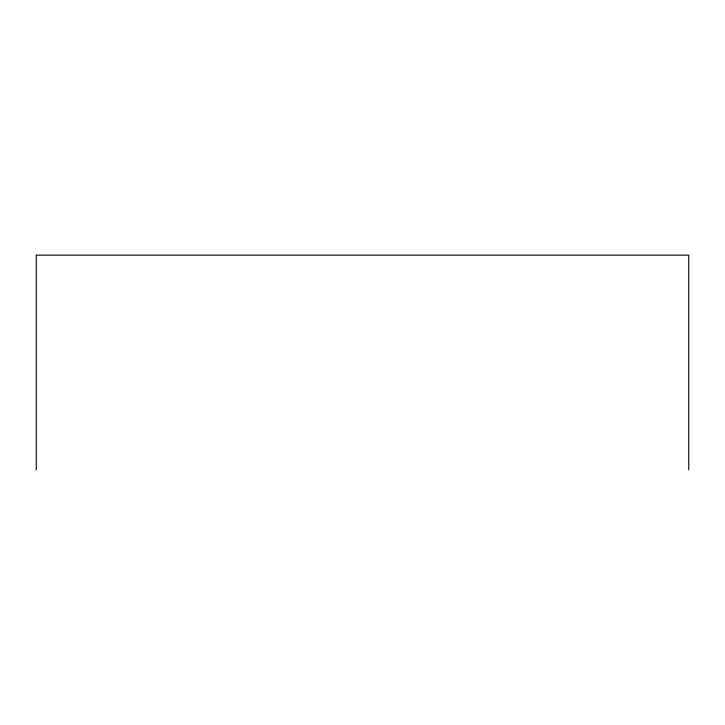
<?xml version="1.0" encoding="UTF-8"?>
<svg xmlns="http://www.w3.org/2000/svg" width="725" height="725" viewBox="0 0 725 725"><rect width="100%" height="100%" fill="white"/><g stroke="black" fill="none" stroke-linecap="round" stroke-linejoin="round"><path stroke-width="1.09" d="M688.75 469.863L688.75 255.137L36.25 255.137L36.25 469.863"/></g></svg>
